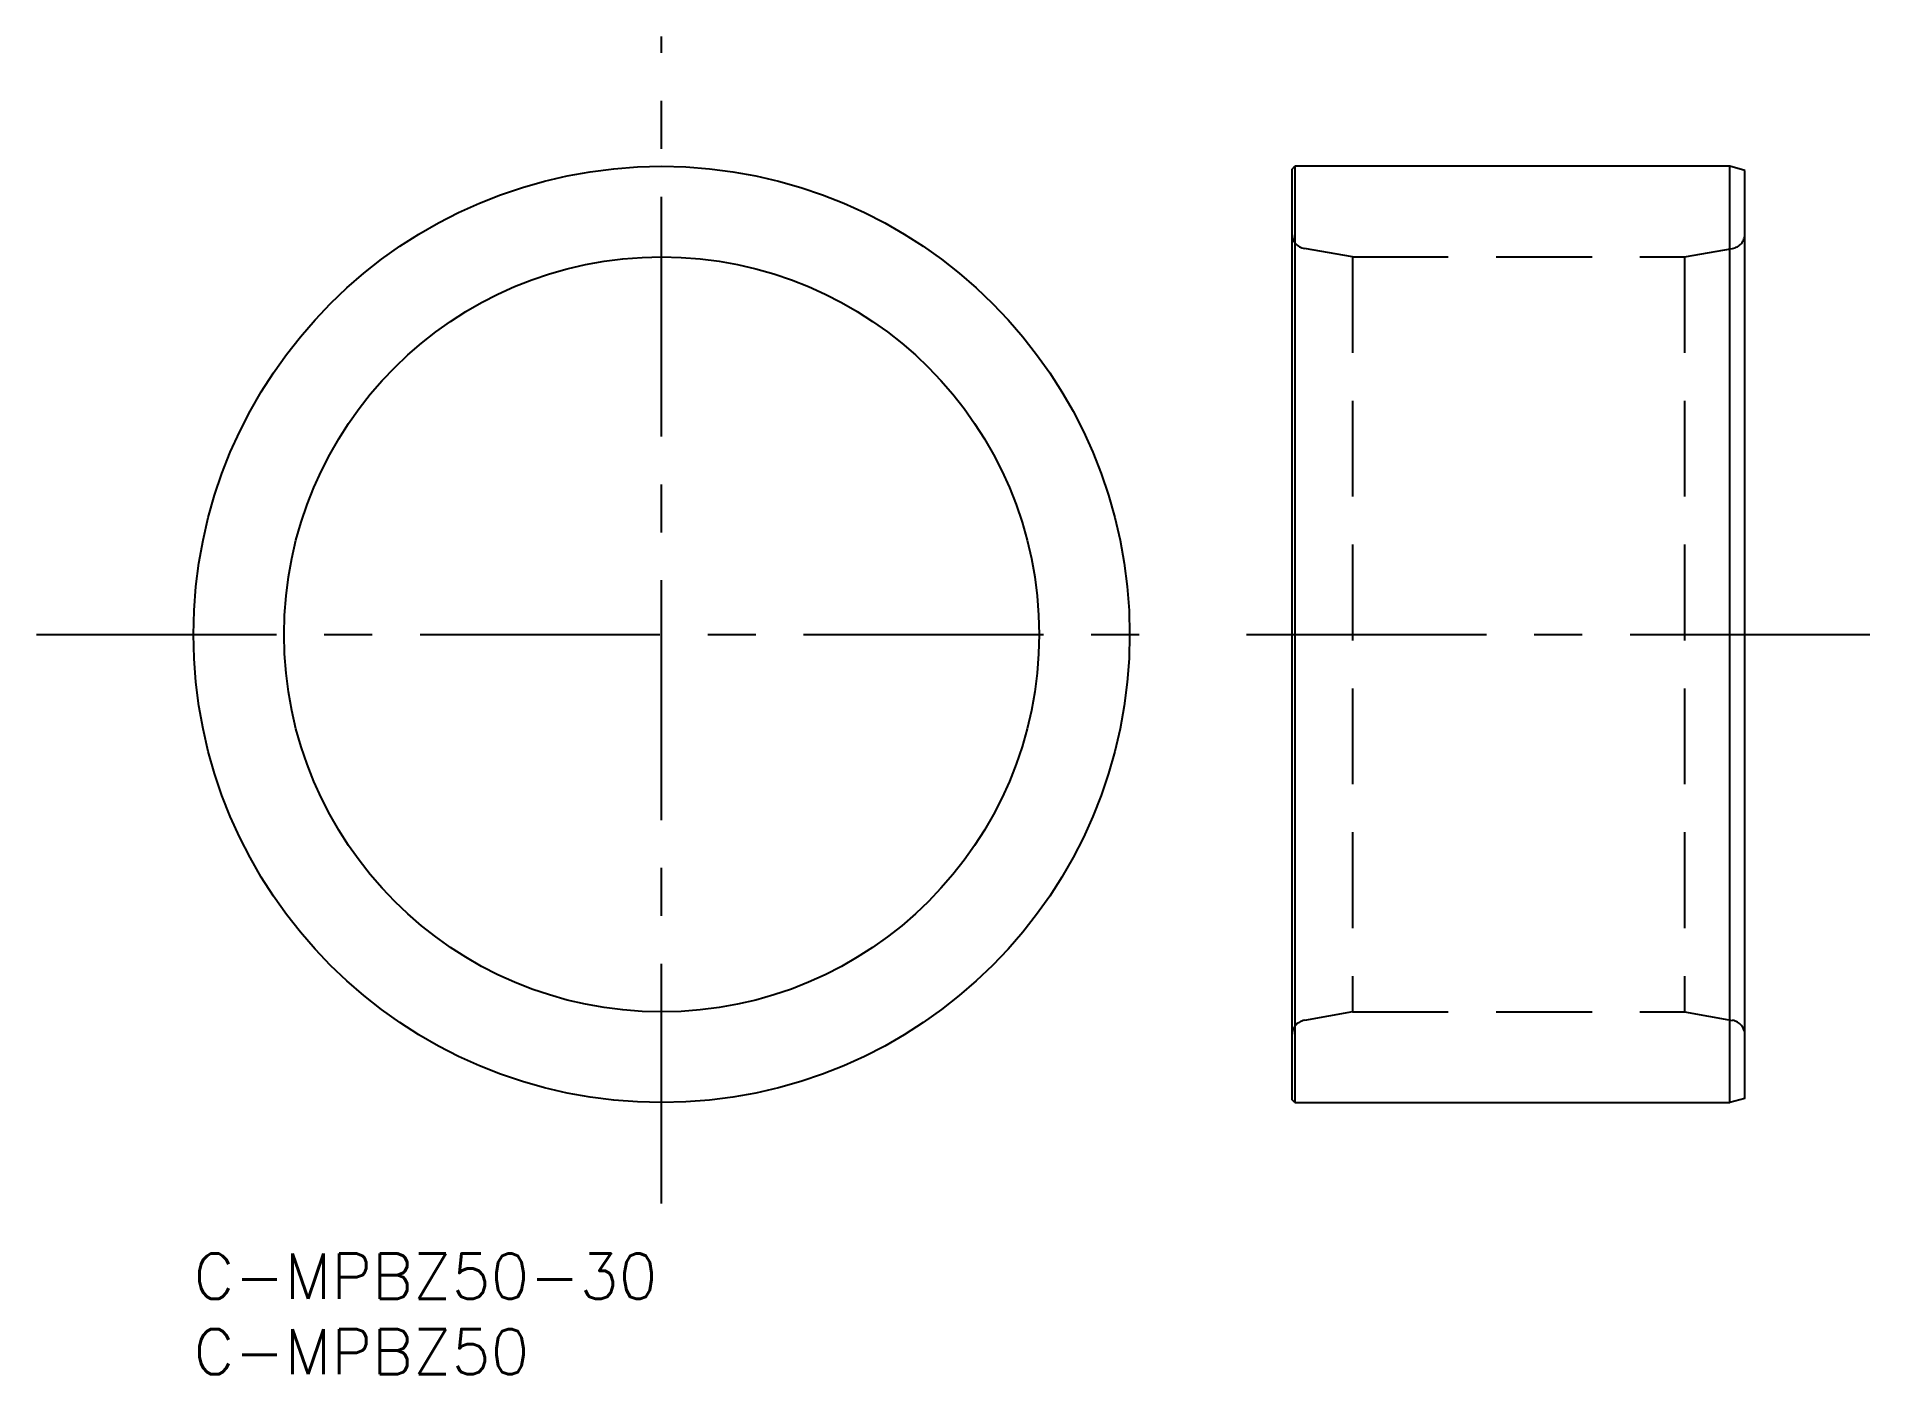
# Model space of a CAD drawing. Extents: x -10 to 111, y -8 to 81.
import ezdxf

# ---------------------------------------------------------------- set-up
doc = ezdxf.new("R2010")
doc.units = 0
doc.header["$LTSCALE"] = 0.5
doc.linetypes.add('CENTER', pattern=[50.8, 31.75, -6.35, 6.35, -6.35])
doc.linetypes.add('DASHED', pattern=[19.05, 12.7, -6.35])
for name, color, linetype in [('MSM_CENTER', 1, 'CENTER'), ('MSM_CONTINUOUS', 7, 'CONTINUOUS'), ('MSM_DASHED', 4, 'DASHED'), ('MSM_PART_NUMBER', 7, 'CONTINUOUS')]:
    doc.layers.add(name, color=color, linetype=linetype)
doc.styles.get("Standard").update_dxf_attribs({"font": 'txt.shx', "height": 3, "bigfont": 'bigfont.shx'})

# ---------------------------------------------------------------- blocks, each defined once
blk = doc.blocks.new('*U19')
at = {"layer": 'MSM_PART_NUMBER'}
blk.add_text('C-MPBZ50-30', height=3, dxfattribs=at).set_placement((0, -3))
blk = doc.blocks.new('*U20')
at = {"layer": 'MSM_PART_NUMBER'}
blk.add_text('C-MPBZ50', height=3, dxfattribs=at).set_placement((0, -8))

msp = doc.modelspace()

# ---------------------------------------------------------------- linework, layer by layer
at = {"layer": 'MSM_CENTER', "color": 1, "linetype": 'CENTER'}
msp.add_line((31, 3.31), (31, 80.59), dxfattribs=at)
at = {"layer": 'MSM_CENTER'}
for p, q in [((-10.39, 41), (65, 41)), ((69.75, 41), (111.06, 41))]:
    msp.add_line(p, q, dxfattribs=at)
at = {"layer": 'MSM_CONTINUOUS'}
for p, q in [((72.75, 71.8), (72.95, 72)), ((72.75, 71.8), (72.75, 10.2)), ((101.75, 72), (72.95, 72)), ((72.95, 72), (72.95, 10)), ((102.75, 71.73), (101.75, 72)), ((101.75, 10), (101.75, 72)), ((102.75, 10.27), (102.75, 71.73)), ((72.95, 10), (72.75, 10.2)), ((72.95, 10), (101.75, 10)), ((102.75, 10.27), (101.75, 10))]:
    msp.add_line(p, q, dxfattribs=at)
for radius in [31, 25]:
    msp.add_circle((31, 41), radius, dxfattribs=at)
at = {"layer": 'MSM_DASHED'}
for p, q in [((76.75, 66), (73.58, 66.56)), ((76.75, 66), (98.75, 66)), ((76.75, 66), (76.75, 16)), ((98.75, 66), (101.92, 66.56)), ((98.75, 66), (98.75, 16)), ((76.75, 16), (73.58, 15.44)), ((76.75, 16), (98.75, 16)), ((98.75, 16), (101.92, 15.44))]:
    msp.add_line(p, q, dxfattribs=at)
for centre, start, end in [((73.75, 67.54), 180, 260), ((101.75, 67.54), 280, 0), ((73.75, 14.46), 100, 180), ((101.75, 14.46), 0, 80)]:
    msp.add_arc(centre, 1, start, end, dxfattribs=at)

# ---------------------------------------------------------------- block references
at = {"layer": 'MSM_CONTINUOUS'}
for name in ['*U19', '*U20']:
    msp.add_blockref(name, (0, 0), dxfattribs=at)

doc.saveas('drawing.dxf')
